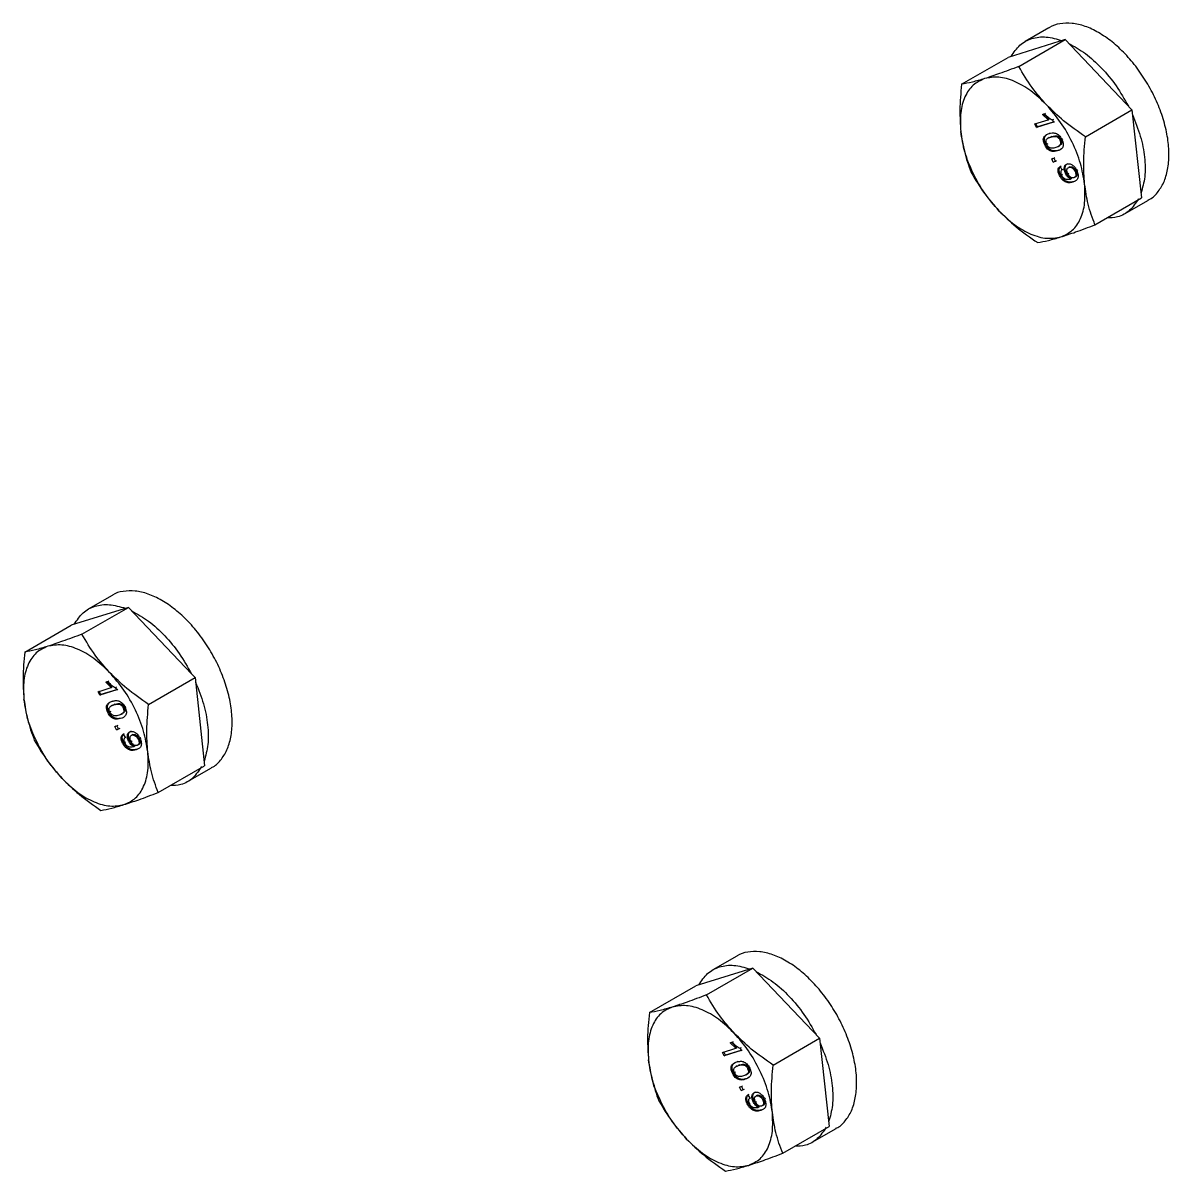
# Model space of a CAD drawing. Header units: millimetres. Extents: x 861 to 27901, y 673 to 17923.
# Drawn here: x 22902.6 to 23056.9, y 7686.2 to 7840.8 of the extents above; entities that cross this region are included whole.
import ezdxf

# ---------------------------------------------------------------- set-up
doc = ezdxf.new("R2010")
doc.units = ezdxf.units.MM
doc.header["$LTSCALE"] = 33.3

msp = doc.modelspace()

# ---------------------------------------------------------------- linework, layer by layer
at = {"color": 7, "linetype": 'Continuous', "lineweight": 25}
for p, q in [((23040.74, 7840.11), (23037.53, 7838.25)), ((23042.94, 7838.51), (23035.24, 7836.11)), ((23036.68, 7834.9), (23042.94, 7838.51)), ((23042.94, 7838.51), (23051.91, 7829.05)), ((23028.98, 7832.5), (23035.24, 7836.11)), ((23039.89, 7828.45), (23040.16, 7828.53)), ((23039.89, 7828.45), (23040.03, 7828.53)), ((23040.63, 7827.71), (23039.89, 7828.45)), ((23040.77, 7827.79), (23040.03, 7828.53)), ((23040.16, 7828.53), (23040.3, 7828.61)), ((23045.66, 7825.44), (23051.91, 7829.05)), ((23051.91, 7829.05), (23053.2, 7817.2)), ((23038.85, 7827.16), (23040.63, 7827.71)), ((23038.85, 7827.16), (23038.99, 7827.24)), ((23039.08, 7826.69), (23038.85, 7827.16)), ((23039.22, 7826.77), (23038.99, 7827.24)), ((23041.36, 7827.4), (23039.08, 7826.69)), ((23039.08, 7826.69), (23039.22, 7826.77)), ((23041.32, 7827.42), (23039.22, 7826.77)), ((23040.63, 7827.71), (23040.77, 7827.79)), ((23041.36, 7827.78), (23041.22, 7827.7)), ((23041.22, 7827.7), (23041.36, 7827.4)), ((23041.36, 7827.4), (23041.5, 7827.48)), ((23040, 7825.22), (23040.14, 7825.3)), ((23040.79, 7825.34), (23040.65, 7825.26)), ((23040.77, 7825.87), (23040.91, 7825.95)), ((23040.81, 7825.32), (23041.13, 7825.48)), ((23041.13, 7825.48), (23040.99, 7825.4)), ((23041.83, 7825.42), (23041.97, 7825.5)), ((23042.36, 7825.06), (23042.22, 7824.98)), ((23042.49, 7825.06), (23042.63, 7825.14)), ((23040.32, 7824.42), (23040.18, 7824.34)), ((23040.58, 7824.5), (23040.44, 7824.42)), ((23042.01, 7824.14), (23042.15, 7824.22)), ((23041.11, 7822.48), (23041.4, 7822.57)), ((23041.11, 7822.48), (23041.25, 7822.56)), ((23041.33, 7822.01), (23041.11, 7822.48)), ((23041.62, 7822.1), (23041.33, 7822.01)), ((23041.33, 7822.01), (23041.47, 7822.09)), ((23041.4, 7822.57), (23041.54, 7822.65)), ((23041.4, 7822.57), (23041.62, 7822.1)), ((23041.61, 7822.13), (23041.47, 7822.09)), ((23041.76, 7822.18), (23041.62, 7822.1)), ((23043.19, 7821.78), (23043.33, 7821.86)), ((23042.15, 7820.24), (23042.29, 7820.32)), ((23042.25, 7821.43), (23042.39, 7821.51)), ((23042.25, 7821.43), (23042.5, 7820.97)), ((23042.42, 7820.3), (23042.56, 7820.38)), ((23042.5, 7820.97), (23042.64, 7821.06)), ((23042.96, 7820.52), (23043.1, 7820.6)), ((23043.24, 7821.19), (23043.23, 7821.19)), ((23043.29, 7820.46), (23043.43, 7820.54)), ((23043.54, 7821.39), (23043.4, 7821.31)), ((23044.4, 7820.83), (23044.26, 7820.75)), ((23044.49, 7820.9), (23044.63, 7820.98)), ((23043.6, 7819.75), (23043.74, 7819.84)), ((23043.6, 7819.75), (23043.66, 7819.77)), ((23043.66, 7819.77), (23043.8, 7819.86)), ((23043.74, 7819.84), (23043.8, 7819.86)), ((23044.24, 7819.99), (23044.1, 7819.91)), ((23044.28, 7820.03), (23044.42, 7820.11)), ((23046.94, 7813.58), (23053.2, 7817.2)), ((23050.91, 7815.06), (23054.13, 7816.92)), ((22914.6, 7763.7), (22911.38, 7761.84)), ((22916.79, 7762.1), (22909.1, 7759.71)), ((22910.54, 7758.49), (22916.79, 7762.1)), ((22925.3, 7753.14), (22916.79, 7762.1)), ((22902.84, 7756.09), (22909.1, 7759.71)), ((22914.02, 7752.13), (22914.16, 7752.21)), ((22919.51, 7749.03), (22925.77, 7752.65)), ((22925.3, 7753.14), (22925.77, 7752.65)), ((22925.77, 7752.65), (22927.05, 7740.79)), ((22912.71, 7750.75), (22914.49, 7751.3)), ((22912.71, 7750.75), (22912.85, 7750.83)), ((22912.94, 7750.28), (22912.71, 7750.75)), ((22913.08, 7750.36), (22912.85, 7750.83)), ((22915.22, 7750.99), (22912.94, 7750.28)), ((22915.18, 7751.02), (22913.08, 7750.36)), ((22913.75, 7752.04), (22914.02, 7752.13)), ((22913.75, 7752.04), (22913.89, 7752.12)), ((22914.49, 7751.3), (22913.75, 7752.04)), ((22914.63, 7751.39), (22913.89, 7752.12)), ((22914.49, 7751.3), (22914.63, 7751.39)), ((22915.21, 7751.38), (22915.07, 7751.29)), ((22915.07, 7751.29), (22915.22, 7750.99)), ((22915.22, 7750.99), (22915.36, 7751.07)), ((22912.94, 7750.28), (22913.08, 7750.36)), ((22914.62, 7749.46), (22914.76, 7749.54)), ((22913.86, 7748.82), (22914, 7748.9)), ((22914.17, 7748.01), (22914.03, 7747.93)), ((22914.44, 7748.1), (22914.3, 7748.02)), ((22914.65, 7748.94), (22914.51, 7748.86)), ((22914.66, 7748.91), (22914.99, 7749.08)), ((22914.99, 7749.08), (22914.85, 7749)), ((22915.69, 7749.01), (22915.83, 7749.09)), ((22915.87, 7747.73), (22916.01, 7747.81)), ((22916.22, 7748.66), (22916.08, 7748.58)), ((22916.34, 7748.65), (22916.48, 7748.73)), ((22914.96, 7746.07), (22915.25, 7746.16)), ((22914.96, 7746.07), (22915.1, 7746.15)), ((22915.19, 7745.6), (22914.96, 7746.07)), ((22915.25, 7746.16), (22915.4, 7746.24)), ((22915.25, 7746.16), (22915.48, 7745.69)), ((22915.48, 7745.69), (22915.19, 7745.6)), ((22915.19, 7745.6), (22915.33, 7745.68)), ((22915.46, 7745.73), (22915.33, 7745.68)), ((22915.62, 7745.78), (22915.48, 7745.69)), ((22916.1, 7745.03), (22916.24, 7745.11)), ((22916.1, 7745.03), (22916.36, 7744.57)), ((22916.36, 7744.57), (22916.5, 7744.65)), ((22917.05, 7745.38), (22917.19, 7745.46)), ((22917.09, 7744.79), (22917.09, 7744.78)), ((22917.4, 7744.99), (22917.26, 7744.9)), ((22918.35, 7744.49), (22918.49, 7744.58)), ((22916, 7743.84), (22916.14, 7743.92)), ((22916.28, 7743.9), (22916.42, 7743.98)), ((22916.81, 7744.11), (22916.95, 7744.19)), ((22917.15, 7744.05), (22917.29, 7744.13)), ((22917.46, 7743.35), (22917.6, 7743.43)), ((22917.46, 7743.35), (22917.51, 7743.37)), ((22917.51, 7743.37), (22917.65, 7743.45)), ((22917.6, 7743.43), (22917.65, 7743.45)), ((22918.1, 7743.59), (22917.96, 7743.51)), ((22918.26, 7744.42), (22918.12, 7744.34)), ((22918.14, 7743.62), (22918.28, 7743.7)), ((22920.8, 7737.18), (22927.05, 7740.79)), ((22924.77, 7738.65), (22927.99, 7740.51)), ((22998.7, 7715.15), (22995.48, 7713.3)), ((23000.89, 7713.56), (22993.19, 7711.16)), ((22994.63, 7709.94), (23000.89, 7713.56)), ((23000.89, 7713.56), (23009.87, 7704.1)), ((22986.94, 7707.55), (22993.19, 7711.16)), ((22996.81, 7702.2), (22998.58, 7702.76)), ((22997.84, 7703.49), (22998.11, 7703.58)), ((22997.84, 7703.49), (22997.98, 7703.58)), ((22998.58, 7702.76), (22997.84, 7703.49)), ((22998.72, 7702.84), (22997.98, 7703.58)), ((22998.11, 7703.58), (22998.25, 7703.66)), ((22998.58, 7702.76), (22998.72, 7702.84)), ((22999.31, 7702.83), (22999.17, 7702.75)), ((23003.61, 7700.49), (23009.87, 7704.1)), ((23009.87, 7704.1), (23011.15, 7692.24)), ((22996.81, 7702.2), (22996.95, 7702.28)), ((22997.03, 7701.74), (22996.81, 7702.2)), ((22997.17, 7701.82), (22996.95, 7702.28)), ((22999.31, 7702.45), (22997.03, 7701.74)), ((22997.03, 7701.74), (22997.17, 7701.82)), ((22999.27, 7702.47), (22997.17, 7701.82)), ((22999.17, 7702.75), (22999.31, 7702.45)), ((22999.31, 7702.45), (22999.45, 7702.53)), ((22997.96, 7700.27), (22998.1, 7700.35)), ((22998.75, 7700.39), (22998.61, 7700.31)), ((22998.72, 7700.92), (22998.86, 7701)), ((22998.76, 7700.37), (22999.09, 7700.53)), ((22999.09, 7700.53), (22998.95, 7700.45)), ((22999.78, 7700.47), (22999.92, 7700.55)), ((23000.31, 7700.11), (23000.17, 7700.03)), ((23000.44, 7700.11), (23000.58, 7700.19)), ((22998.27, 7699.47), (22998.13, 7699.39)), ((22998.53, 7699.55), (22998.39, 7699.47)), ((22999.96, 7699.18), (23000.1, 7699.26)), ((22999.06, 7697.52), (22999.35, 7697.62)), ((22999.06, 7697.52), (22999.2, 7697.61)), ((22999.28, 7697.06), (22999.06, 7697.52)), ((22999.58, 7697.15), (22999.28, 7697.06)), ((22999.28, 7697.06), (22999.42, 7697.14)), ((22999.35, 7697.62), (22999.49, 7697.7)), ((22999.35, 7697.62), (22999.58, 7697.15)), ((22999.56, 7697.18), (22999.42, 7697.14)), ((22999.72, 7697.23), (22999.58, 7697.15)), ((23001.15, 7696.83), (23001.29, 7696.91)), ((23000.1, 7695.29), (23000.24, 7695.37)), ((23000.2, 7696.48), (23000.34, 7696.56)), ((23000.2, 7696.48), (23000.45, 7696.02)), ((23000.37, 7695.35), (23000.51, 7695.43)), ((23000.45, 7696.02), (23000.59, 7696.1)), ((23000.91, 7695.57), (23001.05, 7695.65)), ((23001.19, 7696.24), (23001.18, 7696.24)), ((23001.24, 7695.5), (23001.38, 7695.59)), ((23001.49, 7696.44), (23001.35, 7696.36)), ((23002.19, 7695.04), (23002.05, 7694.96)), ((23002.35, 7695.87), (23002.21, 7695.79)), ((23002.24, 7695.08), (23002.38, 7695.16)), ((23002.44, 7695.95), (23002.58, 7696.03)), ((23001.55, 7694.8), (23001.69, 7694.88)), ((23001.55, 7694.8), (23001.61, 7694.82)), ((23001.61, 7694.82), (23001.75, 7694.9)), ((23001.69, 7694.88), (23001.75, 7694.9)), ((23004.89, 7688.63), (23011.15, 7692.24)), ((23008.86, 7690.11), (23012.08, 7691.96))]:
    msp.add_line(p, q, dxfattribs=at)
for points, knots in [([(23054.11, 7816.95), (23054.19, 7816.98), (23054.74, 7817.21), (23055.5, 7818.04), (23056.34, 7819.44), (23056.82, 7821.22), (23056.96, 7823.26), (23056.74, 7825.5), (23056.17, 7827.85), (23055.28, 7830.23), (23054.09, 7832.54), (23052.65, 7834.7), (23051.02, 7836.63), (23049.26, 7838.26), (23047.42, 7839.52), (23045.59, 7840.37), (23043.82, 7840.78), (23042.21, 7840.69), (23041.18, 7840.44), (23040.77, 7840.11), (23040.75, 7840.1)], [0, 0, 0, 0, 0.010609, 0.072265, 0.133921, 0.195577, 0.257233, 0.318889, 0.380545, 0.442201, 0.503857, 0.565513, 0.627169, 0.688825, 0.750481, 0.812137, 0.873793, 0.935449, 0.997105, 1, 1, 1, 1]), ([(23036.68, 7834.9), (23035.78, 7834.56), (23034.1, 7833.92), (23032.72, 7833.47), (23032.08, 7833.26)], [0, 0, 0, 0, 0.532771, 1, 1, 1, 1]), ([(23040.42, 7829.73), (23039.74, 7830.5), (23038.29, 7832.15), (23037.24, 7833.94), (23036.68, 7834.9)], [0, 0, 0, 0, 0.467229, 1, 1, 1, 1]), ([(23032.08, 7833.26), (23031.51, 7833.09), (23030.27, 7832.73), (23029.43, 7832.58), (23028.98, 7832.5)], [0, 0, 0, 0, 0.4672291, 1, 1, 1, 1]), ([(23028.98, 7832.5), (23028.87, 7831.33), (23028.66, 7829.15), (23028.81, 7827.1), (23028.87, 7826.14)], [0, 0, 0, 0, 0.532771, 1, 1, 1, 1]), ([(23045.66, 7825.44), (23044.65, 7826.14), (23042.75, 7827.44), (23041.16, 7829.01), (23040.42, 7829.73)], [0, 0, 0, 0, 0.532771, 1, 1, 1, 1]), ([(23040.16, 7828.53), (23040.33, 7828.35), (23040.67, 7827.99), (23041.03, 7827.8), (23041.22, 7827.7)], [0, 0, 0, 0, 0.500866, 1, 1, 1, 1]), ([(23028.87, 7826.14), (23029.01, 7825.22), (23029.3, 7823.25), (23029.93, 7821.55), (23030.27, 7820.64)], [0, 0, 0, 0, 0.467229, 1, 1, 1, 1]), ([(23040.18, 7824.34), (23040.11, 7824.5), (23040.01, 7824.73), (23039.98, 7824.99), (23039.99, 7825.13), (23040, 7825.19), (23040, 7825.22)], [0, 0, 0, 0, 0.498795, 0.749148, 0.874576, 1, 1, 1, 1]), ([(23040, 7825.22), (23040.04, 7825.31), (23040.12, 7825.49), (23040.37, 7825.72), (23040.61, 7825.81), (23040.77, 7825.87)], [0, 0, 0, 0, 0.249754, 0.499871, 1, 1, 1, 1]), ([(23040.32, 7824.42), (23040.25, 7824.58), (23040.15, 7824.81), (23040.12, 7825.11), (23040.13, 7825.24), (23040.14, 7825.3)], [0, 0, 0, 0, 0.499036, 0.74951, 1, 1, 1, 1]), ([(23040.14, 7825.3), (23040.18, 7825.39), (23040.25, 7825.57), (23040.39, 7825.68), (23040.45, 7825.73)], [0, 0, 0, 0, 0.499636, 1, 1, 1, 1]), ([(23040.44, 7824.42), (23040.41, 7824.5), (23040.35, 7824.65), (23040.34, 7824.86), (23040.38, 7825.04), (23040.58, 7825.26), (23040.81, 7825.34), (23040.99, 7825.4)], [0, 0, 0, 0, 0.124696, 0.249462, 0.374432, 0.499637, 1, 1, 1, 1]), ([(23040.77, 7825.87), (23040.9, 7825.9), (23041.16, 7825.97), (23041.54, 7825.95), (23041.87, 7825.82), (23042.11, 7825.63), (23042.33, 7825.37), (23042.43, 7825.16), (23042.49, 7825.06)], [0, 0, 0, 0, 0.250482, 0.500346, 0.631705, 0.750221, 0.874987, 1, 1, 1, 1]), ([(23040.99, 7825.4), (23041.12, 7825.43), (23041.31, 7825.49), (23041.6, 7825.5), (23041.75, 7825.45), (23041.83, 7825.42)], [0, 0, 0, 0, 0.500372, 0.750515, 1, 1, 1, 1]), ([(23041.13, 7825.48), (23041.26, 7825.52), (23041.45, 7825.57), (23041.74, 7825.58), (23041.89, 7825.53), (23041.97, 7825.5)], [0, 0, 0, 0, 0.500372, 0.750515, 1, 1, 1, 1]), ([(23042.22, 7824.98), (23042.25, 7824.91), (23042.32, 7824.75), (23042.32, 7824.54), (23042.28, 7824.37), (23042.09, 7824.14), (23041.85, 7824.06), (23041.67, 7824)], [0, 0, 0, 0, 0.124745, 0.249484, 0.374471, 0.499648, 1, 1, 1, 1]), ([(23041.83, 7825.42), (23041.87, 7825.4), (23041.94, 7825.35), (23042.05, 7825.25), (23042.15, 7825.12), (23042.2, 7825.03), (23042.22, 7824.98)], [0, 0, 0, 0, 0.250158, 0.500156, 0.750032, 1, 1, 1, 1]), ([(23042.49, 7825.06), (23042.53, 7824.95), (23042.62, 7824.75), (23042.69, 7824.43), (23042.67, 7824.16), (23042.46, 7823.76), (23042.14, 7823.63), (23041.89, 7823.53)], [0, 0, 0, 0, 0.125373, 0.250644, 0.375698, 0.501113, 1, 1, 1, 1]), ([(23041.97, 7825.5), (23042.01, 7825.48), (23042.08, 7825.43), (23042.19, 7825.33), (23042.27, 7825.22), (23042.33, 7825.13), (23042.35, 7825.09), (23042.36, 7825.06)], [0, 0, 0, 0, 0.250055, 0.499949, 0.749722, 0.874857, 1, 1, 1, 1]), ([(23042.36, 7825.06), (23042.39, 7824.99), (23042.46, 7824.83), (23042.47, 7824.62), (23042.42, 7824.45), (23042.31, 7824.31), (23042.2, 7824.27), (23042.14, 7824.24)], [0, 0, 0, 0, 0.1831229, 0.3662374, 0.549716, 0.7334739, 1, 1, 1, 1]), ([(23045.55, 7819.08), (23045.48, 7820.04), (23045.33, 7822.09), (23045.54, 7824.27), (23045.66, 7825.44)], [0, 0, 0, 0, 0.467229, 1, 1, 1, 1]), ([(23041.89, 7823.53), (23041.76, 7823.49), (23041.5, 7823.42), (23041.12, 7823.44), (23040.8, 7823.58), (23040.55, 7823.77), (23040.34, 7824.03), (23040.23, 7824.24), (23040.18, 7824.34)], [0, 0, 0, 0, 0.2504758, 0.5003474, 0.6257683, 0.7501762, 0.8749697, 1, 1, 1, 1]), ([(23042.03, 7823.61), (23041.9, 7823.58), (23041.64, 7823.51), (23041.26, 7823.53), (23040.94, 7823.66), (23040.69, 7823.85), (23040.48, 7824.11), (23040.37, 7824.32), (23040.32, 7824.42)], [0, 0, 0, 0, 0.250472, 0.500339, 0.626188, 0.75018, 0.874972, 1, 1, 1, 1]), ([(23041.67, 7824), (23041.48, 7823.94), (23041.25, 7823.87), (23040.91, 7823.93), (23040.73, 7824.04), (23040.56, 7824.2), (23040.48, 7824.35), (23040.44, 7824.42)], [0, 0, 0, 0, 0.50041, 0.625613, 0.75058, 0.875344, 1, 1, 1, 1]), ([(23042.96, 7820.52), (23042.92, 7820.59), (23042.86, 7820.74), (23042.8, 7820.96), (23042.79, 7821.17), (23042.81, 7821.36), (23042.86, 7821.52), (23042.97, 7821.69), (23043.11, 7821.74), (23043.19, 7821.78)], [0, 0, 0, 0, 0.125074, 0.250064, 0.373261, 0.500199, 0.624296, 0.750369, 1, 1, 1, 1]), ([(23043.1, 7820.6), (23043.08, 7820.63), (23043.05, 7820.71), (23042.99, 7820.86), (23042.94, 7821.04), (23042.93, 7821.25), (23042.95, 7821.44), (23043, 7821.6), (23043.07, 7821.72), (23043.14, 7821.75), (23043.17, 7821.76)], [0, 0, 0, 0, 0.07547, 0.150945, 0.301578, 0.450313, 0.603034, 0.752855, 0.90453, 1, 1, 1, 1]), ([(23043.19, 7821.78), (23043.29, 7821.8), (23043.45, 7821.83), (23043.69, 7821.76), (23043.87, 7821.66), (23044.05, 7821.52), (23044.28, 7821.28), (23044.4, 7821.05), (23044.49, 7820.9)], [0, 0, 0, 0, 0.249869, 0.376454, 0.500348, 0.627239, 0.750824, 1, 1, 1, 1]), ([(23030.27, 7820.64), (23030.83, 7819.69), (23031.88, 7817.89), (23033.33, 7816.25), (23034, 7815.48)], [0, 0, 0, 0, 0.532771, 1, 1, 1, 1]), ([(23042.15, 7820.24), (23042.09, 7820.37), (23042.01, 7820.57), (23041.97, 7820.82), (23041.96, 7821.05), (23042.05, 7821.29), (23042.18, 7821.39), (23042.25, 7821.43)], [0, 0, 0, 0, 0.249859, 0.375718, 0.500481, 0.749846, 1, 1, 1, 1]), ([(23042.29, 7820.32), (23042.23, 7820.45), (23042.15, 7820.65), (23042.11, 7820.9), (23042.11, 7821.13), (23042.19, 7821.37), (23042.32, 7821.47), (23042.39, 7821.51)], [0, 0, 0, 0, 0.249859, 0.375956, 0.500482, 0.749847, 1, 1, 1, 1]), ([(23043.98, 7819.34), (23043.84, 7819.3), (23043.56, 7819.23), (23043.16, 7819.26), (23042.81, 7819.43), (23042.55, 7819.64), (23042.32, 7819.92), (23042.2, 7820.13), (23042.15, 7820.24)], [0, 0, 0, 0, 0.250485, 0.500119, 0.627899, 0.750092, 0.874994, 1, 1, 1, 1]), ([(23044.12, 7819.42), (23043.98, 7819.38), (23043.7, 7819.31), (23043.3, 7819.34), (23042.95, 7819.51), (23042.69, 7819.72), (23042.46, 7820), (23042.34, 7820.22), (23042.29, 7820.32)], [0, 0, 0, 0, 0.250485, 0.500118, 0.62804, 0.750092, 0.874994, 1, 1, 1, 1]), ([(23042.5, 7820.97), (23042.46, 7820.94), (23042.39, 7820.88), (23042.33, 7820.76), (23042.32, 7820.63), (23042.34, 7820.52), (23042.37, 7820.41), (23042.4, 7820.34), (23042.42, 7820.3)], [0, 0, 0, 0, 0.276477, 0.499318, 0.623718, 0.749496, 0.874756, 1, 1, 1, 1]), ([(23042.42, 7820.3), (23042.46, 7820.23), (23042.53, 7820.09), (23042.69, 7819.92), (23042.85, 7819.79), (23043.18, 7819.69), (23043.41, 7819.73), (23043.6, 7819.75)], [0, 0, 0, 0, 0.1252073, 0.25031, 0.3753386, 0.5006201, 1, 1, 1, 1]), ([(23043.66, 7819.77), (23043.59, 7819.81), (23043.46, 7819.88), (23043.27, 7820.06), (23043.09, 7820.27), (23043, 7820.43), (23042.96, 7820.52)], [0, 0, 0, 0, 0.248943, 0.49945, 0.750285, 1, 1, 1, 1]), ([(23043.8, 7819.86), (23043.73, 7819.89), (23043.6, 7819.96), (23043.41, 7820.14), (23043.23, 7820.35), (23043.14, 7820.52), (23043.1, 7820.6)], [0, 0, 0, 0, 0.24954, 0.50198, 0.751372, 1, 1, 1, 1]), ([(23043.29, 7820.46), (23043.25, 7820.55), (23043.18, 7820.7), (23043.16, 7820.89), (23043.16, 7821.02), (23043.19, 7821.13), (23043.26, 7821.24), (23043.35, 7821.28), (23043.4, 7821.31)], [0, 0, 0, 0, 0.2495205, 0.3738508, 0.4998888, 0.6240956, 0.7503154, 1, 1, 1, 1]), ([(23044.1, 7819.91), (23044.04, 7819.9), (23043.94, 7819.88), (23043.79, 7819.92), (23043.68, 7819.98), (23043.56, 7820.07), (23043.42, 7820.22), (23043.34, 7820.36), (23043.29, 7820.46)], [0, 0, 0, 0, 0.249976, 0.378222, 0.500342, 0.627452, 0.750811, 1, 1, 1, 1]), ([(23043.4, 7821.31), (23043.47, 7821.32), (23043.6, 7821.35), (23043.81, 7821.27), (23043.97, 7821.15), (23044.12, 7820.99), (23044.2, 7820.85), (23044.26, 7820.75)], [0, 0, 0, 0, 0.25025, 0.499842, 0.629576, 0.750665, 1, 1, 1, 1]), ([(23043.54, 7821.39), (23043.61, 7821.4), (23043.74, 7821.43), (23043.95, 7821.35), (23044.11, 7821.23), (23044.26, 7821.08), (23044.34, 7820.93), (23044.4, 7820.83)], [0, 0, 0, 0, 0.25025, 0.499841, 0.629288, 0.750666, 1, 1, 1, 1]), ([(23044.49, 7820.9), (23044.53, 7820.8), (23044.62, 7820.59), (23044.68, 7820.29), (23044.68, 7820.01), (23044.59, 7819.71), (23044.35, 7819.47), (23044.1, 7819.38), (23043.98, 7819.34)], [0, 0, 0, 0, 0.1250636, 0.2500896, 0.37511, 0.5001694, 0.749441, 1, 1, 1, 1]), ([(23044.26, 7820.75), (23044.3, 7820.65), (23044.36, 7820.5), (23044.38, 7820.31), (23044.36, 7820.19), (23044.33, 7820.08), (23044.25, 7819.97), (23044.16, 7819.94), (23044.1, 7819.91)], [0, 0, 0, 0, 0.249017, 0.372138, 0.499365, 0.623562, 0.749893, 1, 1, 1, 1]), ([(23044.4, 7820.83), (23044.44, 7820.73), (23044.5, 7820.58), (23044.52, 7820.39), (23044.5, 7820.27), (23044.47, 7820.16), (23044.39, 7820.05), (23044.3, 7820.02), (23044.24, 7819.99)], [0, 0, 0, 0, 0.249017, 0.371845, 0.499365, 0.623226, 0.749892, 1, 1, 1, 1]), ([(23046.94, 7813.58), (23046.6, 7814.49), (23045.97, 7816.19), (23045.68, 7818.16), (23045.55, 7819.08)], [0, 0, 0, 0, 0.532771, 1, 1, 1, 1]), ([(23052.79, 7817.07), (23052.42, 7816.52), (23051.69, 7815.43), (23050.19, 7814.57), (23049.02, 7814.52), (23048.52, 7814.5)], [0, 0, 0, 0, 0.362113, 0.724226, 1, 1, 1, 1]), ([(23034, 7815.48), (23034.75, 7814.75), (23036.34, 7813.19), (23038.23, 7811.88), (23039.24, 7811.19)], [0, 0, 0, 0, 0.467229, 1, 1, 1, 1]), ([(23042.34, 7811.95), (23042.98, 7812.16), (23044.36, 7812.61), (23046.04, 7813.24), (23046.94, 7813.58)], [0, 0, 0, 0, 0.467229, 1, 1, 1, 1]), ([(23039.24, 7811.19), (23039.69, 7811.27), (23040.53, 7811.42), (23041.76, 7811.78), (23042.34, 7811.95)], [0, 0, 0, 0, 0.532771, 1, 1, 1, 1]), ([(22927.97, 7740.54), (22928.05, 7740.58), (22928.59, 7740.8), (22929.36, 7741.64), (22930.2, 7743.04), (22930.68, 7744.82), (22930.82, 7746.86), (22930.6, 7749.1), (22930.03, 7751.45), (22929.14, 7753.82), (22927.95, 7756.14), (22926.51, 7758.3), (22924.88, 7760.23), (22923.11, 7761.85), (22921.28, 7763.11), (22919.45, 7763.96), (22917.68, 7764.38), (22916.07, 7764.29), (22915.03, 7764.04), (22914.62, 7763.71), (22914.61, 7763.69)], [0, 0, 0, 0, 0.010609, 0.072265, 0.133921, 0.195577, 0.257233, 0.318889, 0.380545, 0.442201, 0.503857, 0.565513, 0.627169, 0.688825, 0.750481, 0.812137, 0.873793, 0.935449, 0.997105, 1, 1, 1, 1]), ([(22910.54, 7758.49), (22909.64, 7758.15), (22907.96, 7757.52), (22906.58, 7757.07), (22905.94, 7756.86)], [0, 0, 0, 0, 0.532771, 1, 1, 1, 1]), ([(22914.27, 7753.33), (22913.6, 7754.1), (22912.15, 7755.74), (22911.1, 7757.54), (22910.54, 7758.49)], [0, 0, 0, 0, 0.467229, 1, 1, 1, 1]), ([(22905.94, 7756.86), (22905.36, 7756.69), (22904.13, 7756.32), (22903.29, 7756.17), (22902.84, 7756.09)], [0, 0, 0, 0, 0.467229, 1, 1, 1, 1]), ([(22902.84, 7756.09), (22902.73, 7754.93), (22902.52, 7752.74), (22902.66, 7750.69), (22902.73, 7749.73)], [0, 0, 0, 0, 0.532771, 1, 1, 1, 1]), ([(22919.51, 7749.03), (22918.5, 7749.73), (22916.61, 7751.04), (22915.02, 7752.6), (22914.27, 7753.33)], [0, 0, 0, 0, 0.532771, 1, 1, 1, 1]), ([(22914.02, 7752.13), (22914.19, 7751.94), (22914.52, 7751.58), (22914.89, 7751.39), (22915.07, 7751.29)], [0, 0, 0, 0, 0.500866, 1, 1, 1, 1]), ([(22902.73, 7749.73), (22902.87, 7748.81), (22903.16, 7746.85), (22903.79, 7745.15), (22904.12, 7744.24)], [0, 0, 0, 0, 0.467229, 1, 1, 1, 1]), ([(22913.86, 7748.82), (22913.9, 7748.91), (22913.97, 7749.08), (22914.23, 7749.31), (22914.47, 7749.4), (22914.62, 7749.46)], [0, 0, 0, 0, 0.249754, 0.499871, 1, 1, 1, 1]), ([(22914, 7748.9), (22914.04, 7748.99), (22914.11, 7749.17), (22914.24, 7749.27), (22914.31, 7749.33)], [0, 0, 0, 0, 0.499636, 1, 1, 1, 1]), ([(22914.62, 7749.46), (22914.76, 7749.5), (22915.02, 7749.57), (22915.4, 7749.55), (22915.72, 7749.41), (22915.97, 7749.22), (22916.18, 7748.96), (22916.29, 7748.76), (22916.34, 7748.65)], [0, 0, 0, 0, 0.250482, 0.500346, 0.631705, 0.750221, 0.874987, 1, 1, 1, 1]), ([(22914.99, 7749.08), (22915.12, 7749.11), (22915.31, 7749.16), (22915.59, 7749.17), (22915.75, 7749.12), (22915.83, 7749.09)], [0, 0, 0, 0, 0.500372, 0.750515, 1, 1, 1, 1]), ([(22914.03, 7747.93), (22913.97, 7748.09), (22913.87, 7748.33), (22913.84, 7748.59), (22913.84, 7748.72), (22913.85, 7748.79), (22913.86, 7748.82)], [0, 0, 0, 0, 0.498795, 0.749148, 0.874576, 1, 1, 1, 1]), ([(22914.17, 7748.01), (22914.11, 7748.17), (22914.01, 7748.41), (22913.97, 7748.71), (22913.99, 7748.83), (22914, 7748.9)], [0, 0, 0, 0, 0.499036, 0.74951, 1, 1, 1, 1]), ([(22915.75, 7747.12), (22915.62, 7747.09), (22915.36, 7747.02), (22914.98, 7747.04), (22914.65, 7747.17), (22914.41, 7747.36), (22914.19, 7747.63), (22914.09, 7747.83), (22914.03, 7747.93)], [0, 0, 0, 0, 0.250476, 0.500347, 0.625768, 0.750176, 0.87497, 1, 1, 1, 1]), ([(22915.89, 7747.2), (22915.76, 7747.17), (22915.5, 7747.1), (22915.12, 7747.12), (22914.79, 7747.26), (22914.55, 7747.44), (22914.33, 7747.71), (22914.23, 7747.91), (22914.17, 7748.01)], [0, 0, 0, 0, 0.250472, 0.500339, 0.626188, 0.75018, 0.874972, 1, 1, 1, 1]), ([(22914.3, 7748.02), (22914.26, 7748.09), (22914.2, 7748.24), (22914.2, 7748.46), (22914.24, 7748.63), (22914.44, 7748.86), (22914.67, 7748.93), (22914.85, 7749)], [0, 0, 0, 0, 0.124696, 0.249462, 0.374432, 0.499637, 1, 1, 1, 1]), ([(22915.53, 7747.59), (22915.34, 7747.54), (22915.1, 7747.47), (22914.77, 7747.53), (22914.59, 7747.64), (22914.42, 7747.8), (22914.34, 7747.94), (22914.3, 7748.02)], [0, 0, 0, 0, 0.50041, 0.625613, 0.75058, 0.875344, 1, 1, 1, 1]), ([(22914.85, 7749), (22914.98, 7749.03), (22915.17, 7749.08), (22915.45, 7749.09), (22915.61, 7749.04), (22915.69, 7749.01)], [0, 0, 0, 0, 0.5003723, 0.7505151, 1, 1, 1, 1]), ([(22916.08, 7748.58), (22916.11, 7748.5), (22916.17, 7748.35), (22916.18, 7748.13), (22916.14, 7747.96), (22915.94, 7747.73), (22915.71, 7747.65), (22915.53, 7747.59)], [0, 0, 0, 0, 0.124745, 0.249484, 0.374471, 0.499648, 1, 1, 1, 1]), ([(22915.69, 7749.01), (22915.73, 7748.99), (22915.8, 7748.94), (22915.91, 7748.84), (22916, 7748.72), (22916.05, 7748.62), (22916.08, 7748.58)], [0, 0, 0, 0, 0.250158, 0.500156, 0.750032, 1, 1, 1, 1]), ([(22916.34, 7748.65), (22916.39, 7748.55), (22916.48, 7748.34), (22916.54, 7748.03), (22916.52, 7747.75), (22916.31, 7747.36), (22916, 7747.23), (22915.75, 7747.12)], [0, 0, 0, 0, 0.125373, 0.250644, 0.375698, 0.501113, 1, 1, 1, 1]), ([(22915.83, 7749.09), (22915.87, 7749.07), (22915.94, 7749.03), (22916.05, 7748.92), (22916.13, 7748.82), (22916.18, 7748.73), (22916.21, 7748.68), (22916.22, 7748.66)], [0, 0, 0, 0, 0.250055, 0.499949, 0.749722, 0.874857, 1, 1, 1, 1]), ([(22916.22, 7748.66), (22916.25, 7748.58), (22916.31, 7748.43), (22916.32, 7748.21), (22916.28, 7748.04), (22916.17, 7747.9), (22916.06, 7747.86), (22915.99, 7747.84)], [0, 0, 0, 0, 0.1831229, 0.3662374, 0.549716, 0.7334739, 1, 1, 1, 1]), ([(22919.4, 7742.67), (22919.34, 7743.63), (22919.19, 7745.68), (22919.4, 7747.87), (22919.51, 7749.03)], [0, 0, 0, 0, 0.467229, 1, 1, 1, 1]), ([(22916, 7743.84), (22915.95, 7743.97), (22915.86, 7744.16), (22915.82, 7744.42), (22915.82, 7744.65), (22915.9, 7744.89), (22916.04, 7744.98), (22916.1, 7745.03)], [0, 0, 0, 0, 0.249859, 0.375718, 0.500481, 0.749846, 1, 1, 1, 1]), ([(22916.14, 7743.92), (22916.09, 7744.05), (22916.01, 7744.24), (22915.96, 7744.5), (22915.96, 7744.73), (22916.04, 7744.97), (22916.18, 7745.06), (22916.24, 7745.11)], [0, 0, 0, 0, 0.249859, 0.375956, 0.500482, 0.749847, 1, 1, 1, 1]), ([(22916.36, 7744.57), (22916.32, 7744.54), (22916.24, 7744.48), (22916.19, 7744.35), (22916.18, 7744.23), (22916.2, 7744.12), (22916.23, 7744.01), (22916.26, 7743.93), (22916.28, 7743.9)], [0, 0, 0, 0, 0.276477, 0.499318, 0.623718, 0.749496, 0.874756, 1, 1, 1, 1]), ([(22916.81, 7744.11), (22916.78, 7744.19), (22916.72, 7744.33), (22916.66, 7744.56), (22916.64, 7744.77), (22916.66, 7744.95), (22916.72, 7745.11), (22916.83, 7745.28), (22916.96, 7745.34), (22917.05, 7745.38)], [0, 0, 0, 0, 0.125074, 0.250064, 0.373261, 0.500199, 0.624296, 0.750369, 1, 1, 1, 1]), ([(22916.95, 7744.19), (22916.94, 7744.23), (22916.9, 7744.3), (22916.85, 7744.45), (22916.8, 7744.64), (22916.78, 7744.85), (22916.8, 7745.04), (22916.86, 7745.19), (22916.93, 7745.31), (22917, 7745.35), (22917.03, 7745.36)], [0, 0, 0, 0, 0.07547, 0.150945, 0.301578, 0.450313, 0.603034, 0.752855, 0.90453, 1, 1, 1, 1]), ([(22917.15, 7744.05), (22917.1, 7744.15), (22917.04, 7744.3), (22917.01, 7744.48), (22917.02, 7744.61), (22917.05, 7744.72), (22917.12, 7744.84), (22917.2, 7744.88), (22917.26, 7744.9)], [0, 0, 0, 0, 0.249521, 0.373851, 0.499889, 0.624096, 0.750315, 1, 1, 1, 1]), ([(22917.05, 7745.38), (22917.15, 7745.4), (22917.31, 7745.43), (22917.54, 7745.35), (22917.73, 7745.25), (22917.91, 7745.11), (22918.14, 7744.87), (22918.26, 7744.65), (22918.35, 7744.49)], [0, 0, 0, 0, 0.249869, 0.376454, 0.500348, 0.627239, 0.750824, 1, 1, 1, 1]), ([(22917.26, 7744.9), (22917.33, 7744.92), (22917.46, 7744.94), (22917.67, 7744.86), (22917.83, 7744.74), (22917.98, 7744.59), (22918.06, 7744.44), (22918.12, 7744.34)], [0, 0, 0, 0, 0.25025, 0.499842, 0.629576, 0.750665, 1, 1, 1, 1]), ([(22917.4, 7744.99), (22917.47, 7745), (22917.6, 7745.02), (22917.81, 7744.94), (22917.97, 7744.82), (22918.12, 7744.67), (22918.2, 7744.52), (22918.26, 7744.42)], [0, 0, 0, 0, 0.25025, 0.499841, 0.629288, 0.750666, 1, 1, 1, 1]), ([(22918.35, 7744.49), (22918.39, 7744.39), (22918.48, 7744.19), (22918.54, 7743.88), (22918.54, 7743.61), (22918.45, 7743.3), (22918.21, 7743.06), (22917.96, 7742.98), (22917.84, 7742.93)], [0, 0, 0, 0, 0.1250636, 0.2500896, 0.37511, 0.5001694, 0.749441, 1, 1, 1, 1]), ([(22904.12, 7744.24), (22904.68, 7743.28), (22905.74, 7741.49), (22907.18, 7739.84), (22907.86, 7739.08)], [0, 0, 0, 0, 0.532771, 1, 1, 1, 1]), ([(22917.84, 7742.93), (22917.7, 7742.9), (22917.42, 7742.82), (22917.01, 7742.86), (22916.66, 7743.02), (22916.41, 7743.23), (22916.18, 7743.51), (22916.06, 7743.73), (22916, 7743.84)], [0, 0, 0, 0, 0.250485, 0.500119, 0.627899, 0.750092, 0.874994, 1, 1, 1, 1]), ([(22917.98, 7743.01), (22917.84, 7742.98), (22917.56, 7742.9), (22917.15, 7742.94), (22916.8, 7743.1), (22916.55, 7743.32), (22916.32, 7743.59), (22916.2, 7743.81), (22916.14, 7743.92)], [0, 0, 0, 0, 0.2504849, 0.5001185, 0.6280399, 0.7500924, 0.8749937, 1, 1, 1, 1]), ([(22916.28, 7743.9), (22916.32, 7743.83), (22916.39, 7743.69), (22916.54, 7743.51), (22916.71, 7743.39), (22917.04, 7743.28), (22917.27, 7743.32), (22917.46, 7743.35)], [0, 0, 0, 0, 0.125207, 0.25031, 0.375339, 0.50062, 1, 1, 1, 1]), ([(22917.51, 7743.37), (22917.45, 7743.4), (22917.32, 7743.48), (22917.12, 7743.65), (22916.95, 7743.86), (22916.86, 7744.03), (22916.81, 7744.11)], [0, 0, 0, 0, 0.2489432, 0.4994503, 0.7502849, 1, 1, 1, 1]), ([(22917.65, 7743.45), (22917.59, 7743.49), (22917.46, 7743.56), (22917.26, 7743.73), (22917.09, 7743.95), (22917, 7744.11), (22916.95, 7744.19)], [0, 0, 0, 0, 0.24954, 0.50198, 0.751372, 1, 1, 1, 1]), ([(22917.96, 7743.51), (22917.89, 7743.49), (22917.8, 7743.48), (22917.65, 7743.51), (22917.53, 7743.57), (22917.42, 7743.66), (22917.28, 7743.81), (22917.2, 7743.96), (22917.15, 7744.05)], [0, 0, 0, 0, 0.249976, 0.378222, 0.500342, 0.627452, 0.750811, 1, 1, 1, 1]), ([(22918.12, 7744.34), (22918.16, 7744.24), (22918.22, 7744.09), (22918.24, 7743.9), (22918.22, 7743.78), (22918.18, 7743.68), (22918.1, 7743.57), (22918.02, 7743.53), (22917.96, 7743.51)], [0, 0, 0, 0, 0.249017, 0.372138, 0.499365, 0.623562, 0.749893, 1, 1, 1, 1]), ([(22918.26, 7744.42), (22918.3, 7744.32), (22918.36, 7744.17), (22918.38, 7743.99), (22918.36, 7743.86), (22918.32, 7743.76), (22918.24, 7743.65), (22918.16, 7743.61), (22918.1, 7743.59)], [0, 0, 0, 0, 0.249017, 0.371845, 0.499365, 0.623226, 0.749892, 1, 1, 1, 1]), ([(22920.8, 7737.18), (22920.46, 7738.09), (22919.83, 7739.79), (22919.54, 7741.75), (22919.4, 7742.67)], [0, 0, 0, 0, 0.532771, 1, 1, 1, 1]), ([(22926.65, 7740.67), (22926.28, 7740.12), (22925.55, 7739.03), (22924.05, 7738.17), (22922.88, 7738.11), (22922.38, 7738.09)], [0, 0, 0, 0, 0.3621128, 0.7242256, 1, 1, 1, 1]), ([(22907.86, 7739.08), (22908.61, 7738.35), (22910.2, 7736.79), (22912.09, 7735.48), (22913.1, 7734.78)], [0, 0, 0, 0, 0.467229, 1, 1, 1, 1]), ([(22916.2, 7735.55), (22916.84, 7735.76), (22918.22, 7736.2), (22919.9, 7736.84), (22920.8, 7737.18)], [0, 0, 0, 0, 0.467229, 1, 1, 1, 1]), ([(22913.1, 7734.78), (22913.55, 7734.86), (22914.39, 7735.01), (22915.62, 7735.38), (22916.2, 7735.55)], [0, 0, 0, 0, 0.532771, 1, 1, 1, 1]), ([(23012.07, 7692), (23012.14, 7692.03), (23012.69, 7692.25), (23013.45, 7693.09), (23014.29, 7694.49), (23014.77, 7696.27), (23014.91, 7698.31), (23014.69, 7700.55), (23014.12, 7702.9), (23013.23, 7705.28), (23012.04, 7707.59), (23010.61, 7709.75), (23008.97, 7711.68), (23007.21, 7713.31), (23005.37, 7714.57), (23003.54, 7715.41), (23001.77, 7715.83), (23000.17, 7715.74), (22999.13, 7715.49), (22998.72, 7715.16), (22998.7, 7715.14)], [0, 0, 0, 0, 0.010609, 0.072265, 0.133921, 0.195577, 0.257233, 0.318889, 0.380545, 0.442201, 0.503857, 0.565513, 0.627169, 0.688825, 0.750481, 0.812137, 0.873793, 0.935449, 0.997105, 1, 1, 1, 1]), ([(22994.63, 7709.94), (22993.73, 7709.61), (22992.05, 7708.97), (22990.68, 7708.52), (22990.03, 7708.31)], [0, 0, 0, 0, 0.532771, 1, 1, 1, 1]), ([(22998.37, 7704.78), (22997.69, 7705.55), (22996.24, 7707.19), (22995.19, 7708.99), (22994.63, 7709.94)], [0, 0, 0, 0, 0.467229, 1, 1, 1, 1]), ([(22986.94, 7707.55), (22986.82, 7706.38), (22986.61, 7704.19), (22986.76, 7702.14), (22986.83, 7701.19)], [0, 0, 0, 0, 0.532771, 1, 1, 1, 1]), ([(22990.03, 7708.31), (22989.46, 7708.14), (22988.23, 7707.78), (22987.39, 7707.63), (22986.94, 7707.55)], [0, 0, 0, 0, 0.467229, 1, 1, 1, 1]), ([(23003.61, 7700.49), (23002.6, 7701.18), (23000.71, 7702.49), (22999.11, 7704.05), (22998.37, 7704.78)], [0, 0, 0, 0, 0.532771, 1, 1, 1, 1]), ([(22998.11, 7703.58), (22998.28, 7703.4), (22998.62, 7703.03), (22998.98, 7702.84), (22999.17, 7702.75)], [0, 0, 0, 0, 0.500866, 1, 1, 1, 1]), ([(22986.83, 7701.19), (22986.96, 7700.27), (22987.25, 7698.3), (22987.88, 7696.6), (22988.22, 7695.69)], [0, 0, 0, 0, 0.467229, 1, 1, 1, 1]), ([(22998.13, 7699.39), (22998.06, 7699.54), (22997.96, 7699.78), (22997.93, 7700.04), (22997.94, 7700.18), (22997.95, 7700.24), (22997.96, 7700.27)], [0, 0, 0, 0, 0.498795, 0.749148, 0.874576, 1, 1, 1, 1]), ([(22997.96, 7700.27), (22997.99, 7700.36), (22998.07, 7700.54), (22998.32, 7700.77), (22998.56, 7700.86), (22998.72, 7700.92)], [0, 0, 0, 0, 0.249754, 0.499871, 1, 1, 1, 1]), ([(22998.27, 7699.47), (22998.2, 7699.62), (22998.1, 7699.86), (22998.07, 7700.16), (22998.09, 7700.29), (22998.1, 7700.35)], [0, 0, 0, 0, 0.499036, 0.74951, 1, 1, 1, 1]), ([(22998.1, 7700.35), (22998.13, 7700.44), (22998.21, 7700.62), (22998.34, 7700.73), (22998.41, 7700.78)], [0, 0, 0, 0, 0.499636, 1, 1, 1, 1]), ([(22998.39, 7699.47), (22998.36, 7699.54), (22998.3, 7699.7), (22998.29, 7699.91), (22998.33, 7700.08), (22998.53, 7700.31), (22998.76, 7700.39), (22998.95, 7700.45)], [0, 0, 0, 0, 0.124696, 0.249462, 0.374432, 0.499637, 1, 1, 1, 1]), ([(22998.72, 7700.92), (22998.85, 7700.95), (22999.11, 7701.02), (22999.49, 7701), (22999.82, 7700.86), (23000.06, 7700.67), (23000.28, 7700.41), (23000.39, 7700.21), (23000.44, 7700.11)], [0, 0, 0, 0, 0.250482, 0.500346, 0.631705, 0.750221, 0.874987, 1, 1, 1, 1]), ([(22998.95, 7700.45), (22999.07, 7700.48), (22999.27, 7700.53), (22999.55, 7700.55), (22999.7, 7700.49), (22999.78, 7700.47)], [0, 0, 0, 0, 0.500372, 0.750515, 1, 1, 1, 1]), ([(22999.09, 7700.53), (22999.21, 7700.56), (22999.41, 7700.61), (22999.69, 7700.63), (22999.85, 7700.57), (22999.92, 7700.55)], [0, 0, 0, 0, 0.5003723, 0.7505151, 1, 1, 1, 1]), ([(23000.17, 7700.03), (23000.2, 7699.95), (23000.27, 7699.8), (23000.28, 7699.59), (23000.23, 7699.41), (23000.04, 7699.18), (22999.81, 7699.11), (22999.62, 7699.04)], [0, 0, 0, 0, 0.1247447, 0.2494838, 0.3744708, 0.4996481, 1, 1, 1, 1]), ([(22999.78, 7700.47), (22999.82, 7700.44), (22999.9, 7700.4), (23000, 7700.29), (23000.1, 7700.17), (23000.15, 7700.08), (23000.17, 7700.03)], [0, 0, 0, 0, 0.2501585, 0.5001556, 0.7500324, 1, 1, 1, 1]), ([(23000.44, 7700.11), (23000.48, 7700), (23000.58, 7699.79), (23000.64, 7699.48), (23000.62, 7699.2), (23000.41, 7698.81), (23000.1, 7698.68), (22999.85, 7698.58)], [0, 0, 0, 0, 0.125373, 0.250644, 0.375698, 0.501113, 1, 1, 1, 1]), ([(22999.92, 7700.55), (22999.96, 7700.52), (23000.04, 7700.48), (23000.14, 7700.38), (23000.22, 7700.27), (23000.28, 7700.18), (23000.3, 7700.13), (23000.31, 7700.11)], [0, 0, 0, 0, 0.250055, 0.499949, 0.749722, 0.874857, 1, 1, 1, 1]), ([(23000.31, 7700.11), (23000.34, 7700.03), (23000.41, 7699.88), (23000.42, 7699.67), (23000.37, 7699.5), (23000.27, 7699.36), (23000.15, 7699.31), (23000.09, 7699.29)], [0, 0, 0, 0, 0.183123, 0.366237, 0.549716, 0.733474, 1, 1, 1, 1]), ([(23003.5, 7694.13), (23003.43, 7695.08), (23003.29, 7697.13), (23003.5, 7699.32), (23003.61, 7700.49)], [0, 0, 0, 0, 0.467229, 1, 1, 1, 1]), ([(22999.85, 7698.58), (22999.71, 7698.54), (22999.45, 7698.47), (22999.07, 7698.49), (22998.75, 7698.63), (22998.51, 7698.81), (22998.29, 7699.08), (22998.18, 7699.28), (22998.13, 7699.39)], [0, 0, 0, 0, 0.250476, 0.500347, 0.625768, 0.750176, 0.87497, 1, 1, 1, 1]), ([(22999.99, 7698.66), (22999.85, 7698.62), (22999.59, 7698.55), (22999.21, 7698.57), (22998.89, 7698.71), (22998.65, 7698.9), (22998.43, 7699.16), (22998.32, 7699.37), (22998.27, 7699.47)], [0, 0, 0, 0, 0.250472, 0.500339, 0.626188, 0.75018, 0.874972, 1, 1, 1, 1]), ([(22999.62, 7699.04), (22999.43, 7698.99), (22999.2, 7698.92), (22998.86, 7698.98), (22998.69, 7699.09), (22998.51, 7699.25), (22998.43, 7699.4), (22998.39, 7699.47)], [0, 0, 0, 0, 0.50041, 0.625613, 0.75058, 0.875344, 1, 1, 1, 1]), ([(23000.91, 7695.57), (23000.88, 7695.64), (23000.81, 7695.79), (23000.76, 7696.01), (23000.74, 7696.22), (23000.76, 7696.41), (23000.81, 7696.57), (23000.93, 7696.73), (23001.06, 7696.79), (23001.15, 7696.83)], [0, 0, 0, 0, 0.125074, 0.250064, 0.373261, 0.500199, 0.624296, 0.750369, 1, 1, 1, 1]), ([(23001.05, 7695.65), (23001.03, 7695.68), (23001, 7695.76), (23000.94, 7695.91), (23000.9, 7696.09), (23000.88, 7696.3), (23000.9, 7696.49), (23000.95, 7696.65), (23001.02, 7696.76), (23001.09, 7696.8), (23001.12, 7696.81)], [0, 0, 0, 0, 0.07547, 0.150945, 0.301578, 0.450313, 0.603034, 0.752855, 0.90453, 1, 1, 1, 1]), ([(23001.15, 7696.83), (23001.25, 7696.85), (23001.4, 7696.88), (23001.64, 7696.81), (23001.82, 7696.71), (23002, 7696.56), (23002.23, 7696.33), (23002.36, 7696.1), (23002.44, 7695.95)], [0, 0, 0, 0, 0.2498689, 0.3764535, 0.5003477, 0.6272386, 0.7508241, 1, 1, 1, 1]), ([(22988.22, 7695.69), (22988.78, 7694.74), (22989.83, 7692.94), (22991.28, 7691.3), (22991.96, 7690.53)], [0, 0, 0, 0, 0.532771, 1, 1, 1, 1]), ([(23000.1, 7695.29), (23000.04, 7695.42), (22999.96, 7695.61), (22999.92, 7695.87), (22999.92, 7696.1), (23000, 7696.34), (23000.13, 7696.43), (23000.2, 7696.48)], [0, 0, 0, 0, 0.249859, 0.375718, 0.500481, 0.749846, 1, 1, 1, 1]), ([(23000.24, 7695.37), (23000.18, 7695.5), (23000.1, 7695.7), (23000.06, 7695.95), (23000.06, 7696.18), (23000.14, 7696.42), (23000.27, 7696.51), (23000.34, 7696.56)], [0, 0, 0, 0, 0.249859, 0.375956, 0.500482, 0.749847, 1, 1, 1, 1]), ([(23001.93, 7694.39), (23001.79, 7694.35), (23001.51, 7694.27), (23001.11, 7694.31), (23000.76, 7694.48), (23000.5, 7694.69), (23000.27, 7694.97), (23000.16, 7695.18), (23000.1, 7695.29)], [0, 0, 0, 0, 0.250485, 0.500119, 0.627899, 0.750092, 0.874994, 1, 1, 1, 1]), ([(23002.07, 7694.47), (23001.93, 7694.43), (23001.65, 7694.36), (23001.25, 7694.39), (23000.9, 7694.56), (23000.64, 7694.77), (23000.41, 7695.05), (23000.3, 7695.26), (23000.24, 7695.37)], [0, 0, 0, 0, 0.250485, 0.500118, 0.62804, 0.750092, 0.874994, 1, 1, 1, 1]), ([(23000.45, 7696.02), (23000.41, 7695.99), (23000.34, 7695.93), (23000.28, 7695.8), (23000.27, 7695.68), (23000.29, 7695.57), (23000.32, 7695.46), (23000.36, 7695.39), (23000.37, 7695.35)], [0, 0, 0, 0, 0.2764768, 0.499318, 0.6237184, 0.7494962, 0.8747562, 1, 1, 1, 1]), ([(23000.37, 7695.35), (23000.41, 7695.28), (23000.49, 7695.14), (23000.64, 7694.97), (23000.8, 7694.84), (23001.13, 7694.74), (23001.37, 7694.77), (23001.55, 7694.8)], [0, 0, 0, 0, 0.1252073, 0.25031, 0.3753386, 0.5006201, 1, 1, 1, 1]), ([(23001.61, 7694.82), (23001.54, 7694.86), (23001.41, 7694.93), (23001.22, 7695.11), (23001.04, 7695.32), (23000.95, 7695.48), (23000.91, 7695.57)], [0, 0, 0, 0, 0.2489432, 0.4994503, 0.7502849, 1, 1, 1, 1]), ([(23001.75, 7694.9), (23001.68, 7694.94), (23001.55, 7695.01), (23001.36, 7695.19), (23001.18, 7695.4), (23001.09, 7695.56), (23001.05, 7695.65)], [0, 0, 0, 0, 0.24954, 0.50198, 0.751372, 1, 1, 1, 1]), ([(23001.24, 7695.5), (23001.2, 7695.6), (23001.14, 7695.75), (23001.11, 7695.94), (23001.11, 7696.07), (23001.14, 7696.18), (23001.21, 7696.29), (23001.3, 7696.33), (23001.35, 7696.36)], [0, 0, 0, 0, 0.249521, 0.373851, 0.499889, 0.624096, 0.750315, 1, 1, 1, 1]), ([(23002.05, 7694.96), (23001.99, 7694.95), (23001.89, 7694.93), (23001.74, 7694.97), (23001.63, 7695.03), (23001.52, 7695.12), (23001.37, 7695.27), (23001.29, 7695.41), (23001.24, 7695.5)], [0, 0, 0, 0, 0.249976, 0.378222, 0.500342, 0.627452, 0.750811, 1, 1, 1, 1]), ([(23001.35, 7696.36), (23001.42, 7696.37), (23001.56, 7696.4), (23001.76, 7696.31), (23001.92, 7696.2), (23002.07, 7696.04), (23002.16, 7695.89), (23002.21, 7695.79)], [0, 0, 0, 0, 0.25025, 0.499842, 0.629576, 0.750665, 1, 1, 1, 1]), ([(23001.49, 7696.44), (23001.56, 7696.45), (23001.7, 7696.48), (23001.9, 7696.39), (23002.06, 7696.28), (23002.21, 7696.12), (23002.3, 7695.97), (23002.35, 7695.87)], [0, 0, 0, 0, 0.25025, 0.499841, 0.629288, 0.750666, 1, 1, 1, 1]), ([(23002.44, 7695.95), (23002.49, 7695.85), (23002.57, 7695.64), (23002.63, 7695.34), (23002.63, 7695.06), (23002.55, 7694.75), (23002.3, 7694.52), (23002.06, 7694.43), (23001.93, 7694.39)], [0, 0, 0, 0, 0.125064, 0.25009, 0.37511, 0.500169, 0.749441, 1, 1, 1, 1]), ([(23002.21, 7695.79), (23002.25, 7695.69), (23002.31, 7695.55), (23002.33, 7695.36), (23002.32, 7695.23), (23002.28, 7695.13), (23002.2, 7695.02), (23002.11, 7694.98), (23002.05, 7694.96)], [0, 0, 0, 0, 0.249017, 0.372138, 0.499365, 0.623562, 0.749893, 1, 1, 1, 1]), ([(23002.35, 7695.87), (23002.39, 7695.77), (23002.46, 7695.63), (23002.47, 7695.44), (23002.46, 7695.31), (23002.42, 7695.21), (23002.34, 7695.1), (23002.25, 7695.07), (23002.19, 7695.04)], [0, 0, 0, 0, 0.249017, 0.371845, 0.499365, 0.623226, 0.749892, 1, 1, 1, 1]), ([(23004.89, 7688.63), (23004.55, 7689.54), (23003.92, 7691.24), (23003.63, 7693.21), (23003.5, 7694.13)], [0, 0, 0, 0, 0.5327709, 1, 1, 1, 1]), ([(23010.74, 7692.12), (23010.38, 7691.57), (23009.64, 7690.48), (23008.14, 7689.62), (23006.98, 7689.57), (23006.47, 7689.54)], [0, 0, 0, 0, 0.362113, 0.724226, 1, 1, 1, 1]), ([(22991.96, 7690.53), (22992.7, 7689.8), (22994.29, 7688.24), (22996.19, 7686.93), (22997.2, 7686.23)], [0, 0, 0, 0, 0.4672291, 1, 1, 1, 1]), ([(23000.29, 7687), (23000.94, 7687.21), (23002.31, 7687.66), (23003.99, 7688.29), (23004.89, 7688.63)], [0, 0, 0, 0, 0.467229, 1, 1, 1, 1]), ([(22997.2, 7686.23), (22997.64, 7686.31), (22998.49, 7686.46), (22999.72, 7686.83), (23000.29, 7687)], [0, 0, 0, 0, 0.532771, 1, 1, 1, 1])]:
    msp.add_open_spline(points, degree=3, knots=knots, dxfattribs=at)
for points in [[(23035.64, 7836.24), (23036.01, 7836.79), (23036.74, 7837.89), (23038.4, 7838.75), (23040.34, 7839.01), (23041.8, 7838.59), (23042.53, 7838.38)], [(23043.41, 7838.01), (23044.16, 7837.59), (23045.67, 7836.75), (23047.86, 7834.74), (23049.86, 7832.33), (23050.92, 7830.48), (23051.44, 7829.55)], [(23032.08, 7833.26), (23031.53, 7833.01), (23030.44, 7832.51), (23029.36, 7830.88), (23028.75, 7828.76), (23028.83, 7827.01), (23028.87, 7826.14)], [(23040.42, 7829.73), (23039.72, 7830.4), (23038.32, 7831.74), (23036.09, 7832.98), (23033.93, 7833.6), (23032.7, 7833.38), (23032.08, 7833.26)], [(23045.55, 7819.08), (23045.39, 7820), (23045.09, 7821.84), (23043.94, 7824.71), (23042.39, 7827.45), (23041.07, 7828.97), (23040.42, 7829.73)], [(23051.98, 7828.43), (23052.37, 7827.46), (23053.15, 7825.52), (23053.68, 7822.65), (23053.75, 7819.98), (23053.33, 7818.54), (23053.13, 7817.82)], [(23034, 7815.48), (23033.35, 7816.24), (23032.03, 7817.77), (23030.48, 7820.51), (23029.33, 7823.38), (23029.03, 7825.22), (23028.87, 7826.14)], [(23042.34, 7811.95), (23042.89, 7812.2), (23043.98, 7812.71), (23045.06, 7814.33), (23045.67, 7816.46), (23045.59, 7818.2), (23045.55, 7819.08)], [(23034, 7815.48), (23034.7, 7814.81), (23036.1, 7813.48), (23038.33, 7812.24), (23040.49, 7811.62), (23041.72, 7811.84), (23042.34, 7811.95)], [(22909.5, 7759.83), (22909.87, 7760.38), (22910.6, 7761.48), (22912.25, 7762.34), (22914.19, 7762.6), (22915.66, 7762.19), (22916.39, 7761.98)], [(22917.26, 7761.61), (22918.02, 7761.19), (22919.53, 7760.35), (22921.71, 7758.34), (22923.72, 7755.93), (22924.77, 7754.07), (22925.3, 7753.14)], [(22905.94, 7756.86), (22905.39, 7756.61), (22904.29, 7756.1), (22903.21, 7754.48), (22902.61, 7752.35), (22902.69, 7750.61), (22902.73, 7749.73)], [(22914.27, 7753.33), (22913.57, 7754), (22912.17, 7755.33), (22909.95, 7756.57), (22907.79, 7757.19), (22906.55, 7756.97), (22905.94, 7756.86)], [(22919.4, 7742.67), (22919.25, 7743.59), (22918.95, 7745.43), (22917.8, 7748.3), (22916.25, 7751.04), (22914.93, 7752.57), (22914.27, 7753.33)], [(22925.84, 7752.02), (22926.23, 7751.05), (22927, 7749.11), (22927.54, 7746.24), (22927.6, 7743.57), (22927.19, 7742.13), (22926.99, 7741.41)], [(22907.86, 7739.08), (22907.2, 7739.84), (22905.89, 7741.36), (22904.34, 7744.11), (22903.19, 7746.97), (22902.88, 7748.81), (22902.73, 7749.73)], [(22916.2, 7735.55), (22916.75, 7735.8), (22917.84, 7736.3), (22918.92, 7737.93), (22919.53, 7740.05), (22919.45, 7741.8), (22919.4, 7742.67)], [(22907.86, 7739.08), (22908.56, 7738.41), (22909.96, 7737.07), (22912.19, 7735.83), (22914.35, 7735.21), (22915.58, 7735.44), (22916.2, 7735.55)], [(22993.6, 7711.28), (22993.96, 7711.84), (22994.7, 7712.94), (22996.35, 7713.8), (22998.29, 7714.06), (22999.75, 7713.64), (23000.49, 7713.43)], [(23001.36, 7713.06), (23002.11, 7712.64), (23003.62, 7711.8), (23005.81, 7709.79), (23007.82, 7707.38), (23008.87, 7705.52), (23009.39, 7704.59)], [(22990.03, 7708.31), (22989.48, 7708.06), (22988.39, 7707.56), (22987.31, 7705.93), (22986.7, 7703.81), (22986.78, 7702.06), (22986.83, 7701.19)], [(22998.37, 7704.78), (22997.67, 7705.45), (22996.27, 7706.79), (22994.04, 7708.03), (22991.88, 7708.65), (22990.65, 7708.42), (22990.03, 7708.31)], [(23003.5, 7694.13), (23003.35, 7695.05), (23003.04, 7696.89), (23001.89, 7699.75), (23000.34, 7702.5), (22999.03, 7704.02), (22998.37, 7704.78)], [(23009.93, 7703.48), (23010.32, 7702.51), (23011.1, 7700.56), (23011.63, 7697.69), (23011.7, 7695.02), (23011.29, 7693.58), (23011.08, 7692.86)], [(22991.96, 7690.53), (22991.3, 7691.29), (22989.98, 7692.82), (22988.43, 7695.56), (22987.28, 7698.43), (22986.98, 7700.27), (22986.83, 7701.19)], [(23000.29, 7687), (23000.84, 7687.25), (23001.94, 7687.75), (23003.02, 7689.38), (23003.62, 7691.51), (23003.54, 7693.25), (23003.5, 7694.13)], [(22991.96, 7690.53), (22992.66, 7689.86), (22994.06, 7688.52), (22996.28, 7687.29), (22998.44, 7686.67), (22999.68, 7686.89), (23000.29, 7687)]]:
    msp.add_open_spline(points, degree=3, dxfattribs=at)

doc.saveas('drawing.dxf')
